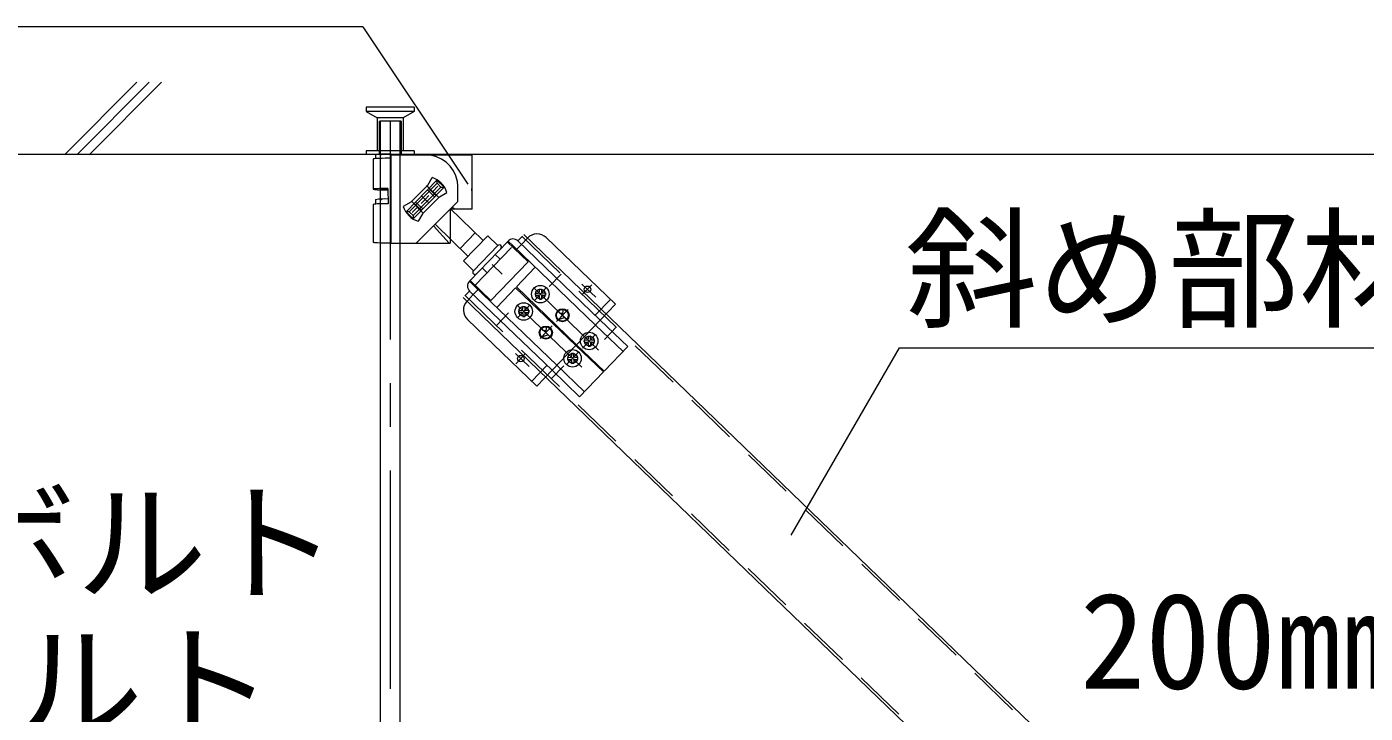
# Model space of a CAD drawing. Units: millimetres, scale not verified. Extents: x -7779 to 7778, y -5419 to 5375.
# Drawn here: x -7143 to -6531, y 825 to 1139 of the extents above; entities that cross this region are included whole.
import ezdxf
from ezdxf.enums import TextEntityAlignment as Align

# ---------------------------------------------------------------- set-up
doc = ezdxf.new("R2010")
doc.units = ezdxf.units.MM
doc.header["$LTSCALE"] = 20
for name, pattern in [('CHAIN1', [8, 5, -1, 1, -1]), ('DASHED1', [1.8, 1.2, -0.6]), ('DOUBLE_CHAIN1', [8.8, 5, -1, 0.6, -0.6, 0.6, -1])]:
    doc.linetypes.add(name, pattern=pattern)
doc.layers.add('2-6_文字', color=3, linetype='Continuous', lineweight=18)
doc.styles.add('ＭＳ ゴシック', font='')
doc.styles.get('ＭＳ ゴシック').set_extended_font_data('MS Gothic')

msp = doc.modelspace()

# ---------------------------------------------------------------- linework, layer by layer
at = {"layer": '2-6_文字', "color": 7}
for p, q in [((-6989.26, 1139.45), (-7589.26, 1139.45)), ((-6989.26, 1139.45), (-6941.18, 1067.43)), ((-7092.66, 1114.01), (-7125.49, 1081.17)), ((-7087, 1114.01), (-7119.83, 1081.17)), ((-7081.34, 1114.01), (-7114.18, 1081.17)), ((-7255.79, 1081.17), (-4955.26, 1081.17)), ((-6793.23, 906.67), (-6743.72, 992.44)), ((-6743.72, 992.44), (-6503.72, 992.44))]:
    msp.add_line(p, q, dxfattribs=at)
at = {"layer": '2-6_文字', "color": 4, "linetype": 'DASHED1', "lineweight": 9}
for p, q in [((-6965.78, 1102.67), (-6987.78, 1102.67)), ((-6965.78, 1100.67), (-6987.78, 1100.67)), ((-6982.78, 1097.67), (-6982.78, 1082.67)), ((-6970.78, 1097.67), (-6982.78, 1097.67)), ((-6970.78, 1097.67), (-6970.78, 1082.67)), ((-6981.78, 1096.17), (-6981.78, 1081.17)), ((-6981.78, 1096.17), (-6981.28, 1096.17)), ((-6971.78, 1096.17), (-6981.28, 1096.17)), ((-6981.28, 1096.17), (-6981.28, 1056.17)), ((-6972.28, 1096.17), (-6972.28, 1056.17)), ((-6971.78, 1096.17), (-6971.78, 1081.17)), ((-6987.78, 1082.67), (-6987.78, 1081.17)), ((-6965.78, 1082.67), (-6987.78, 1082.67)), ((-6965.78, 1082.67), (-6965.78, 1081.17))]:
    msp.add_line(p, q, dxfattribs=at)
at = {"layer": '2-6_文字', "color": 4, "linetype": 'CHAIN1', "lineweight": 9}
msp.add_line((-6976.78, 1096.28), (-6976.78, 621.67), dxfattribs=at)
at = {"layer": '2-6_文字'}
for p, q in [((-6984.48, 1078.86), (-6984.48, 1065.05)), ((-6983.48, 1080.86), (-6983.48, 1079.03)), ((-6979.93, 1081.17), (-6981.92, 1081.17)), ((-6981.28, 1081.17), (-6981.28, 708.7)), ((-6981.28, 1078.65), (-6981.28, 1078.65)), ((-6976.28, 1081.17), (-6979.93, 1081.17)), ((-6976.28, 1081.17), (-6972.28, 1081.17)), ((-6976.28, 1080.86), (-6960.78, 1080.86)), ((-6976.28, 1042.14), (-6976.28, 1079.21)), ((-6972.28, 1081.17), (-6972.28, 708.7)), ((-6960.78, 1080.86), (-6939.28, 1080.86)), ((-6939.28, 1055.91), (-6939.28, 1080.86)), ((-6969.43, 1054.69), (-6955.35, 1069.17)), ((-6968.02, 1054.71), (-6955.33, 1067.75)), ((-6959.58, 1066.94), (-6967.35, 1059.16)), ((-6953.54, 1066.01), (-6966.22, 1052.96)), ((-6952.12, 1066.03), (-6966.2, 1051.55)), ((-6960.12, 1066.69), (-6954.66, 1061.38)), ((-6959.58, 1066.94), (-6957.6, 1070.37)), ((-6957.29, 1063.94), (-6954.92, 1066.38)), ((-6955.35, 1069.17), (-6952.12, 1066.03)), ((-6955.33, 1067.75), (-6955.35, 1069.17)), ((-6955.33, 1067.75), (-6953.54, 1066.01)), ((-6953.54, 1066.01), (-6952.12, 1066.03)), ((-6945.76, 1059.4), (-6945.76, 1065.86)), ((-6983.48, 1060.26), (-6983.48, 1058.22)), ((-6977.79, 1065.41), (-6977.73, 1058.4)), ((-6960.78, 1060.36), (-6962.57, 1062.1)), ((-6960.78, 1060.36), (-6962.52, 1058.57)), ((-6954.2, 1061.56), (-6961.98, 1053.78)), ((-6960.78, 1060.36), (-6959.03, 1062.15)), ((-6960.78, 1060.36), (-6958.98, 1058.62)), ((-6954.2, 1061.56), (-6950.77, 1063.54)), ((-6939.28, 1065.36), (-6939.58, 1065.36)), ((-6939.28, 1055.91), (-6939.28, 1064.36)), ((-6984.48, 1058.05), (-6984.48, 1040.6)), ((-6967.35, 1059.16), (-6970.78, 1057.18)), ((-6968.02, 1054.71), (-6969.43, 1054.69)), ((-6966.2, 1051.55), (-6969.43, 1054.69)), ((-6966.22, 1052.96), (-6968.02, 1054.71)), ((-6966.93, 1059.58), (-6961.69, 1054.06)), ((-6964.26, 1056.77), (-6966.63, 1054.34)), ((-6945.78, 1059.39), (-6964.88, 1040.28)), ((-6961.98, 1053.78), (-6963.96, 1050.35)), ((-6949.28, 1056.16), (-6934.22, 1041.51)), ((-6939.28, 1055.91), (-6949.28, 1055.91)), ((-6949.28, 1055.91), (-6949.28, 1040.28)), ((-6947.35, 1055.91), (-6948.35, 1056.81)), ((-6966.22, 1052.96), (-6966.2, 1051.55)), ((-6949.8, 1040.28), (-6956.96, 1048.2)), ((-6956.07, 1048.81), (-6941.19, 1034.34)), ((-6976.28, 1040.28), (-6976.28, 1042.14)), ((-6944.78, 1037.83), (-6937.81, 1045)), ((-6922.84, 1041.27), (-6940.51, 1022.88)), ((-6916.21, 1043.57), (-6918.32, 1041.37)), ((-6918.32, 1041.37), (-6880.6, 1005.14)), ((-6913.85, 1042.69), (-6916.66, 1039.77)), ((-6915.54, 1044.26), (-6567.76, 708.42)), ((-6905.37, 1042.86), (-6873.64, 1012.38)), ((-6976.28, 1040.28), (-6949.28, 1040.28)), ((-6938.67, 1027.7), (-6927.57, 1039.23)), ((-6923.19, 1040.91), (-6913.67, 1031.77)), ((-6920.53, 1039.06), (-6920.88, 1038.7)), ((-6920.53, 1039.06), (-6882.82, 1002.83)), ((-6938.7, 1027.73), (-6943.28, 1032.19)), ((-6913.67, 1031.77), (-6930.64, 1014.1)), ((-6930.11, 1030.53), (-6925.52, 1026.07)), ((-6910.37, 1029.29), (-6919.02, 1020.28)), ((-6940.16, 1023.24), (-6930.64, 1014.1)), ((-6940.42, 1018.36), (-6942.53, 1016.16)), ((-6941.56, 1013.84), (-6938.76, 1016.77)), ((-6940.42, 1018.36), (-6902.7, 982.13)), ((-6939.12, 1017.11), (-6938.76, 1016.77)), ((-6938.2, 1020.67), (-6937.85, 1021.03)), ((-6938.2, 1020.67), (-6900.48, 984.44)), ((-6936.9, 1019.42), (-6936.54, 1019.07)), ((-6928.03, 1010.9), (-6919.37, 1019.91)), ((-6891.82, 993.45), (-6919.37, 1019.91)), ((-6891.47, 993.81), (-6919.02, 1020.28)), ((-6910.34, 1017.45), (-6909.04, 1017.48)), ((-6910.34, 1017.45), (-6910.32, 1016.45)), ((-6908.58, 1019.28), (-6907.58, 1019.3)), ((-6908.58, 1019.28), (-6908.55, 1017.98)), ((-6907.58, 1019.3), (-6907.55, 1018)), ((-6907.04, 1017.51), (-6905.74, 1017.54)), ((-6905.74, 1017.54), (-6905.72, 1016.54)), ((-6943.32, 1015.49), (-6625.34, 708.42)), ((-6916.2, 1011.35), (-6915.2, 1011.37)), ((-6916.2, 1011.35), (-6916.17, 1010.05)), ((-6915.2, 1011.37), (-6915.17, 1010.07)), ((-6910.32, 1016.45), (-6909.02, 1016.48)), ((-6908.51, 1015.99), (-6908.49, 1014.69)), ((-6908.49, 1014.69), (-6907.49, 1014.7)), ((-6907.51, 1016), (-6907.49, 1014.7)), ((-6907.02, 1016.51), (-6905.72, 1016.54)), ((-6880.6, 1005.14), (-6873.64, 1012.38)), ((-6941.39, 1005.36), (-6909.66, 974.88)), ((-6917.96, 1009.52), (-6916.66, 1009.54)), ((-6917.96, 1009.52), (-6917.94, 1008.52)), ((-6917.94, 1008.52), (-6916.64, 1008.54)), ((-6916.13, 1008.05), (-6916.11, 1006.75)), ((-6916.11, 1006.75), (-6915.11, 1006.77)), ((-6915.13, 1008.07), (-6915.11, 1006.77)), ((-6914.66, 1009.58), (-6913.36, 1009.6)), ((-6914.64, 1008.58), (-6913.34, 1008.6)), ((-6913.36, 1009.6), (-6913.34, 1008.6)), ((-6897.94, 1007.3), (-6900.05, 1008.97)), ((-6897.94, 1007.3), (-6899.81, 1005.35)), ((-6899.81, 1005.35), (-6896.94, 1006.34)), ((-6899.37, 1008.44), (-6897.78, 1008.27)), ((-6897.94, 1007.3), (-6897.5, 1009.96)), ((-6897.94, 1007.3), (-6895.99, 1005.42)), ((-6880.6, 1005.14), (-6867.98, 993.01)), ((-6905.56, 999.36), (-6907.67, 1001.04)), ((-6905.56, 999.36), (-6907.43, 997.41)), ((-6907.43, 997.41), (-6904.56, 998.41)), ((-6906.99, 1000.51), (-6905.4, 1000.33)), ((-6905.56, 999.36), (-6905.12, 1002.03)), ((-6905.56, 999.36), (-6903.61, 997.49)), ((-6891.82, 993.45), (-6891.47, 993.81)), ((-6891.82, 993.45), (-6879.2, 981.33)), ((-6891.47, 993.81), (-6878.85, 981.69)), ((-6887.98, 995.98), (-6886.68, 996)), ((-6887.98, 995.98), (-6887.97, 994.98)), ((-6887.97, 994.98), (-6886.67, 995)), ((-6886.22, 997.81), (-6885.22, 997.83)), ((-6886.22, 997.81), (-6886.19, 996.51)), ((-6886.16, 994.51), (-6886.13, 993.21)), ((-6886.13, 993.21), (-6885.13, 993.23)), ((-6885.22, 997.83), (-6885.19, 996.53)), ((-6885.16, 994.53), (-6885.13, 993.23)), ((-6884.68, 996.04), (-6883.39, 996.06)), ((-6884.67, 995.04), (-6883.37, 995.06)), ((-6883.39, 996.06), (-6883.37, 995.06)), ((-6867.98, 993.01), (-6878.85, 981.69)), ((-6895.6, 988.04), (-6894.3, 988.07)), ((-6895.6, 988.04), (-6895.59, 987.04)), ((-6895.59, 987.04), (-6894.29, 987.07)), ((-6893.84, 989.88), (-6892.84, 989.9)), ((-6893.84, 989.88), (-6893.81, 988.58)), ((-6893.78, 986.58), (-6893.75, 985.28)), ((-6892.84, 989.9), (-6892.81, 988.6)), ((-6892.78, 986.6), (-6892.75, 985.3)), ((-6892.3, 988.11), (-6891.01, 988.13)), ((-6892.29, 987.11), (-6890.99, 987.13)), ((-6891.01, 988.13), (-6890.99, 987.13)), ((-6909.66, 974.88), (-6902.7, 982.13)), ((-6902.7, 982.13), (-6890.08, 970.01)), ((-6893.75, 985.28), (-6892.75, 985.3)), ((-6890.08, 970.01), (-6879.2, 981.33))]:
    msp.add_line(p, q, dxfattribs=at)
at = {"layer": '2-6_文字', "linetype": 'DASHED1'}
for p, q in [((-6981.28, 1081.17), (-6981.28, 1056.17)), ((-6981.28, 1080.63), (-6981.28, 1066.15)), ((-6972.28, 1081.17), (-6972.28, 1056.17)), ((-6981.28, 1060.04), (-6981.27, 1040.36)), ((-6959.67, 1064.73), (-6956.44, 1061.59)), ((-6959.07, 1065.34), (-6955.84, 1062.2)), ((-6965.71, 1058.51), (-6962.48, 1055.38)), ((-6965.11, 1059.13), (-6961.88, 1055.99)), ((-6946.94, 1042.17), (-6946.94, 1042.18)), ((-6920.53, 1039.06), (-6922.84, 1041.27)), ((-6916.37, 1043.4), (-6535.16, 675.27)), ((-6937.85, 1021.03), (-6920.88, 1038.7)), ((-6928.73, 1035.14), (-6926.42, 1032.93)), ((-6916.66, 1039.77), (-6918.88, 1037.46)), ((-6934.62, 1029.01), (-6932.31, 1026.8)), ((-6938.2, 1020.67), (-6940.51, 1022.88)), ((-6938.76, 1016.77), (-6936.54, 1019.07)), ((-6942.49, 1016.35), (-6561.28, 648.23)), ((-6882.91, 1007.35), (-6875.94, 1014.6)), ((-6891.47, 993.81), (-6880.6, 1005.14)), ((-6882.82, 1002.83), (-6870.19, 990.71)), ((-6902.7, 982.13), (-6891.82, 993.45)), ((-6894.13, 995.67), (-6893.78, 996.03)), ((-6911.97, 977.1), (-6905, 984.35)), ((-6900.48, 984.44), (-6887.86, 972.31))]:
    msp.add_line(p, q, dxfattribs=at)
at = {"layer": '2-6_文字', "linetype": 'CHAIN1'}
for p, q in [((-6904, 1020.47), (-6898.49, 1026.21)), ((-6911.22, 1020.05), (-6881.39, 991.4)), ((-6910.78, 1014.13), (-6905.48, 1019.66)), ((-6888.99, 1021.59), (-6882.69, 1015.54)), ((-6888.68, 1016.93), (-6884.46, 1021.32)), ((-6918.84, 1012.12), (-6889.01, 983.47)), ((-6918.27, 1006.33), (-6912.73, 1012.11)), ((-6927.97, 1002.73), (-6922.56, 1008.36)), ((-6900.69, 1004.43), (-6895.38, 1009.96)), ((-6908.18, 996.64), (-6902.63, 1002.41)), ((-6878.76, 996.22), (-6873.25, 1001.96)), ((-6883.12, 998.18), (-6888.8, 992.27)), ((-6919.47, 989.85), (-6913.17, 983.8)), ((-6919.24, 985.11), (-6914.79, 989.75)), ((-6895.92, 984.86), (-6890.37, 990.63)), ((-6902.73, 978.48), (-6897.32, 984.12))]:
    msp.add_line(p, q, dxfattribs=at)
at = {"layer": '2-6_文字', "color": 4, "linetype": 'DASHED1', "lineweight": 9}
for points in [[(-6987.78, 1102.67), (-6987.78, 1100.67), (-6982.78, 1097.67)], [(-6965.78, 1102.67), (-6965.78, 1100.67), (-6970.78, 1097.67)]]:
    msp.add_lwpolyline(points, dxfattribs=at)
at = {"layer": '2-6_文字'}
for points in [[(-6976.28, 1079.21), (-6977.7, 1079.21), (-6979.09, 1079.19), (-6980.38, 1079.17), (-6981.55, 1079.13), (-6982.56, 1079.09), (-6983.38, 1079.04), (-6983.99, 1078.98), (-6984.36, 1078.92), (-6984.48, 1078.86)], [(-6981.28, 1080.63), (-6980.76, 1080.93), (-6980.38, 1081.15)], [(-6976.28, 1079.21), (-6976.28, 1080.86), (-6976.28, 1081.17)], [(-6977.8, 1065.41), (-6979.18, 1065.39), (-6980.47, 1065.36), (-6981.63, 1065.32), (-6982.62, 1065.28), (-6983.43, 1065.23), (-6984.02, 1065.17), (-6984.37, 1065.11), (-6984.48, 1065.05), (-6984.34, 1064.99), (-6983.95, 1064.93), (-6983.33, 1064.87), (-6982.5, 1064.82), (-6981.48, 1064.78), (-6980.3, 1064.74), (-6978.99, 1064.72), (-6977.8, 1064.7)], [(-6977.8, 1065.26), (-6978.6, 1065.25), (-6979.34, 1065.23), (-6979.98, 1065.2), (-6980.51, 1065.17), (-6980.91, 1065.14), (-6981.17, 1065.1), (-6981.28, 1065.06), (-6981.24, 1065.02), (-6981.04, 1064.99), (-6980.71, 1064.95), (-6980.24, 1064.92), (-6979.65, 1064.89), (-6978.95, 1064.87), (-6978.18, 1064.85), (-6977.8, 1064.85)], [(-6981.28, 1060.04), (-6980.76, 1060.34), (-6980.38, 1060.56)], [(-6939.58, 1065.36), (-6939.58, 1064.36), (-6939.28, 1064.36)], [(-6977.75, 1058.4), (-6979.13, 1058.38), (-6980.42, 1058.36), (-6981.59, 1058.32), (-6982.59, 1058.28), (-6983.4, 1058.22), (-6984, 1058.17), (-6984.36, 1058.11), (-6984.48, 1058.05)], [(-6938.7, 1027.73), (-6927.54, 1039.2), (-6932.13, 1043.66), (-6943.28, 1032.19)]]:
    msp.add_lwpolyline(points, dxfattribs=at)
at = {"layer": '2-6_文字', "linetype": 'DOUBLE_CHAIN1'}
msp.add_lwpolyline([(-6976.28, 1040.28), (-6977.7, 1040.29), (-6979.08, 1040.3), (-6980.38, 1040.33), (-6981.55, 1040.36), (-6982.56, 1040.41), (-6983.38, 1040.46), (-6983.98, 1040.52), (-6984.48, 1040.6)], dxfattribs=at)
at = {"layer": '2-6_文字'}
for centre, radius in [((-6908.03, 1016.99), 4), ((-6908.03, 1017), 2.25), ((-6886.5, 1019.2), 1.5), ((-6915.65, 1009.06), 4), ((-6915.65, 1009.06), 2.25), ((-6897.94, 1007.3), 3), ((-6897.93, 1007.3), 3), ((-6897.94, 1007.3), 2.7), ((-6905.56, 999.36), 3), ((-6905.55, 999.36), 3), ((-6905.56, 999.36), 2.7), ((-6885.68, 995.52), 4), ((-6885.67, 995.52), 2.25), ((-6916.98, 987.46), 1.5), ((-6893.3, 987.59), 4), ((-6893.29, 987.59), 2.25)]:
    msp.add_circle(centre, radius, dxfattribs=at)
for centre, radius, start, end in [((-6978.11, 1040.33), 40.88, 92.5588, 97.55402), ((-6960.76, 1065.86), 15, 10.54723, 89.99998), ((-6960.78, 1060.36), 10.5, 17.62668, 72.37388), ((-6960.76, 1065.86), 15, 0, 10.54723), ((-6978.97, 1029.72), 30.86, 87.75647, 98.39833), ((-6960.78, 1060.36), 10.5, 197.62581, 252.37382), ((-6920.53, 1039.06), 3.2, 46.15432, 136.15432), ((-6909.53, 1038.54), 6, 46.15432, 136.15432), ((-6926.84, 1038.53), 1, 316.07015, 136.07015), ((-6938.2, 1020.67), 3.2, 136.15432, 226.15432), ((-6937.95, 1027.01), 1, 136.07015, 316.07015), ((-6909.05, 1017.98), 0.5, 271.07013, 1.07015), ((-6907.05, 1018.01), 0.5, 181.07015, 271.07015), ((-6937.24, 1009.69), 6, 136.15432, 226.15432), ((-6909.01, 1015.98), 0.5, 1.07015, 91.07013), ((-6907.01, 1016.01), 0.5, 91.07015, 181.07015), ((-6916.67, 1010.04), 0.5, 271.07013, 1.07015), ((-6916.63, 1008.04), 0.5, 1.07015, 91.07013), ((-6914.67, 1010.08), 0.5, 181.07015, 271.07015), ((-6914.63, 1008.08), 0.5, 91.07015, 181.07015), ((-6886.69, 996.5), 0.5, 271.07013, 1.07015), ((-6886.66, 994.5), 0.5, 1.07015, 91.07013), ((-6884.69, 996.54), 0.5, 181.07015, 271.07015), ((-6884.66, 994.54), 0.5, 91.07015, 181.07015), ((-6894.31, 988.57), 0.5, 271.07013, 1.07015), ((-6894.28, 986.57), 0.5, 1.07015, 91.07013), ((-6892.31, 988.61), 0.5, 181.07015, 271.07015), ((-6892.28, 986.61), 0.5, 91.07015, 181.07015)]:
    msp.add_arc(centre, radius, start, end, dxfattribs=at)

# ---------------------------------------------------------------- texts
at = {"layer": '2-6_文字', "color": 7, "style": 'ＭＳ ゴシック'}
for s, p in [('斜め部材', (-6740.72, 993.19)), ('吊りボルト', (-7300.58, 867.81)), ('200㎜以内', (-6661.18, 823.09)), ('：3/8”吊りボルト', (-7507.96, 802.91))]:
    msp.add_text(s, height=43.99, dxfattribs=at).set_placement(p, align=Align.BOTTOM_LEFT)

doc.saveas('drawing.dxf')
